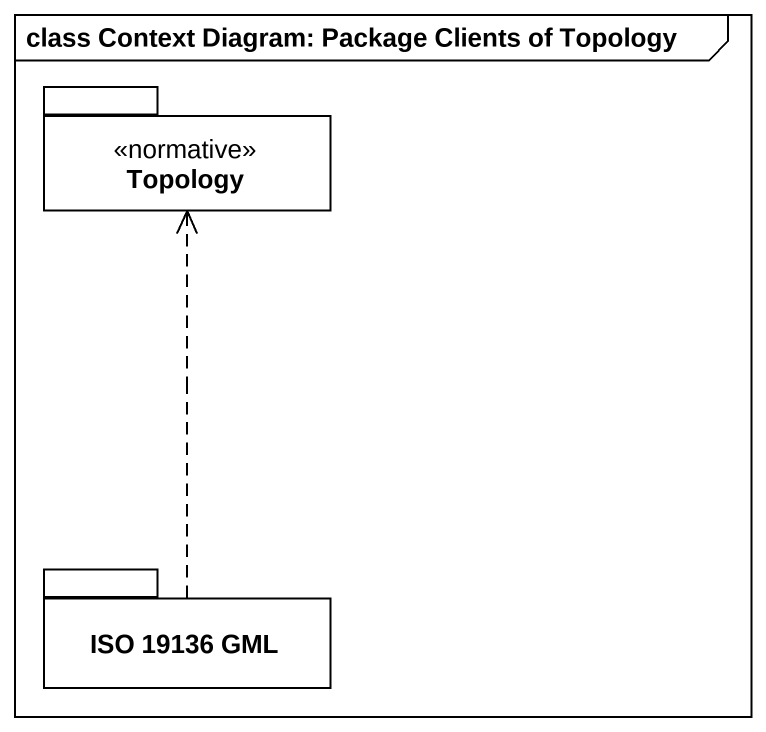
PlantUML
@startuml
mainframe class Context Diagram: Package Clients of Topology
package Topology <<normative>> {
}
package "ISO 19136 GML" as ISO_19136_GML {
}
ISO_19136_GML .up.> Topology
@enduml
